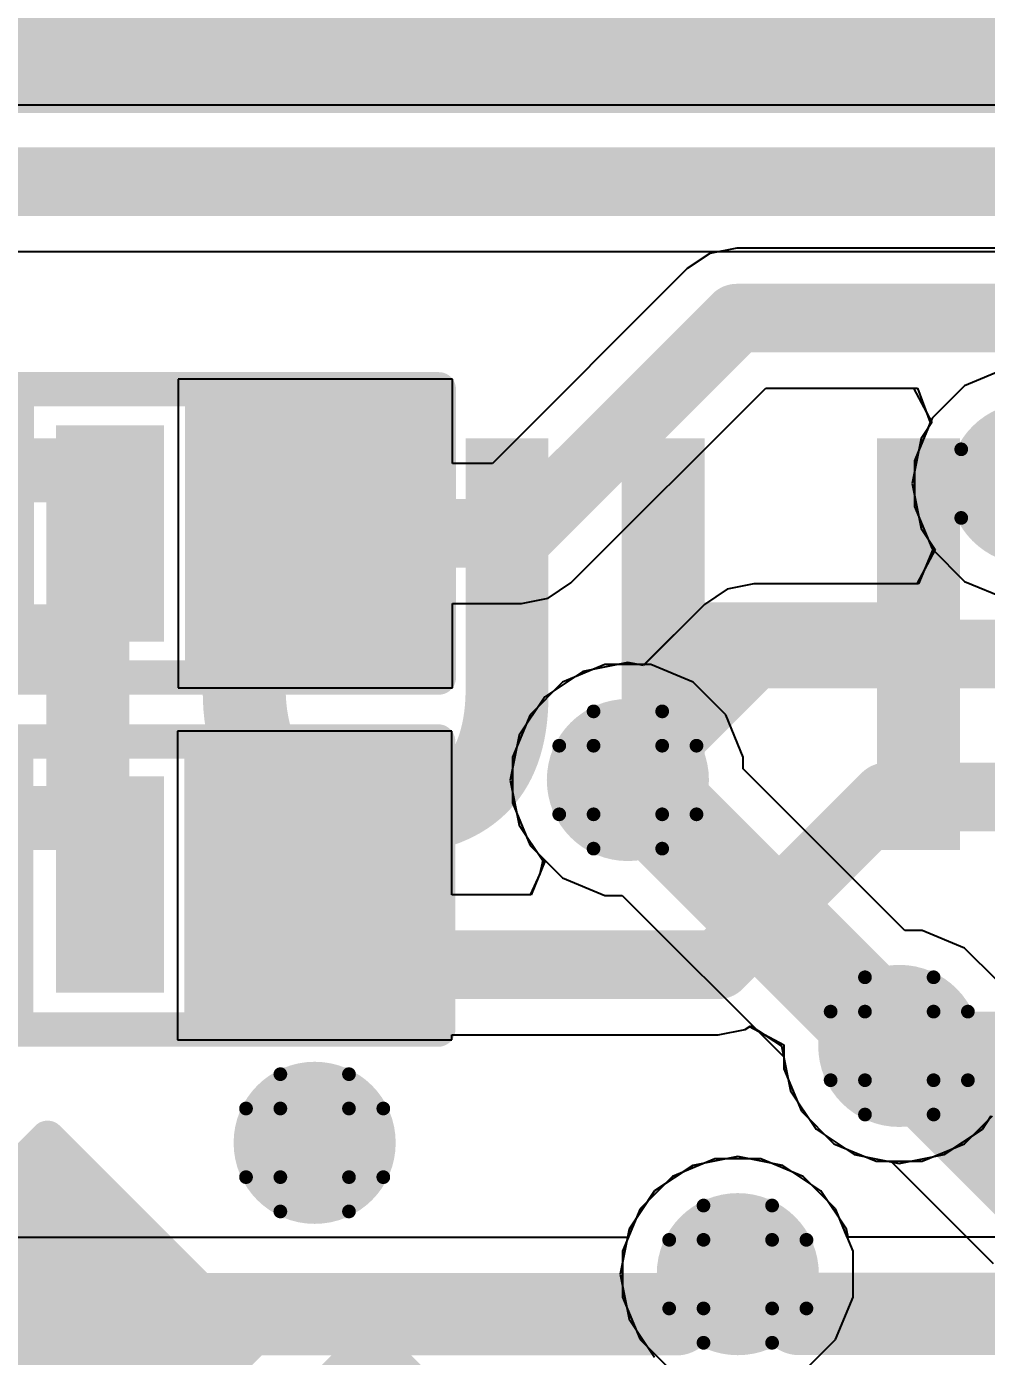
# Model space of a CAD drawing. Header units: inches. Extents: x -25 to 271, y -41 to 15.
# Drawn here: x 33.701 to 37.253, y 1.621 to 6.543 of the extents above; entities that cross this region are included whole.
import ezdxf

# ---------------------------------------------------------------- set-up
doc = ezdxf.new("R2010")
doc.units = ezdxf.units.IN
for name, color, linetype in [('Bottom Layer', 5, 'Continuous'), ('Bottom Overlay', 54, 'Continuous'), ('Drill Drawing', 1, 'Continuous'), ('Top Glue Points', 56, 'Continuous'), ('Top Layer', 1, 'Continuous'), ('Top Overlay', 2, 'Continuous'), ('Top Paste', 8, 'Continuous'), ('Top Solder', 216, 'Continuous'), ('Via Holes', 16, 'Continuous')]:
    doc.layers.add(name, color=color, linetype=linetype)
doc.styles.add('Arial_Bold', font='', dxfattribs={"height": 0.2})
doc.styles.get('Arial_Bold').set_extended_font_data('Arial', bold=True)

# ---------------------------------------------------------------- blocks, each defined once
blk = doc.blocks.new('CAP_0603_55')
at = {"layer": 'Top Layer'}
for points in [[(-0.381, 0.4445), (-0.381, -0.4445), (-1.143, -0.4445), (-1.143, 0.4445)], [(1.143, 0.4445), (1.143, -0.4445), (0.381, -0.4445), (0.381, 0.4445)]]:
    blk.add_hatch(color=1, dxfattribs=at).paths.add_polyline_path(points)
at = {"layer": 'Top Paste'}
for points in [[(-0.381, 0.4445), (-0.381, -0.4445), (-1.143, -0.4445), (-1.143, 0.4445)], [(1.143, 0.4445), (1.143, -0.4445), (0.381, -0.4445), (0.381, 0.4445)]]:
    blk.add_hatch(color=8, dxfattribs=at).paths.add_polyline_path(points)
at = {"layer": 'Top Solder'}
for points in [[(-0.321, 0.5045), (-0.321, -0.5045), (-1.203, -0.5045), (-1.203, 0.5045)], [(1.203, 0.5045), (1.203, -0.5045), (0.321, -0.5045), (0.321, 0.5045)]]:
    blk.add_hatch(color=216, dxfattribs=at).paths.add_polyline_path(points)
at = {"layer": 'Top Overlay'}
for points in [[(-1.2446, 0.5334, 0.127, 0.127, 0), (-0.4572, 0.5334, 0.127, 0.127, 0)], [(-1.2446, 0.5334, 0.127, 0.127, 0), (-1.2446, -0.5334, 0.127, 0.127, 0)], [(0.4572, 0.5334, 0.127, 0.127, 0), (1.2446, 0.5334, 0.127, 0.127, 0)], [(1.2446, 0.5334, 0.127, 0.127, 0), (1.2446, -0.5334, 0.127, 0.127, 0)], [(-1.2446, -0.5334, 0.127, 0.127, 0), (-0.4572, -0.5334, 0.127, 0.127, 0)], [(0.4572, -0.5334, 0.127, 0.127, 0), (1.2446, -0.5334, 0.127, 0.127, 0)]]:
    blk.add_lwpolyline(points, format="xyseb", dxfattribs=at)
for points in [[(-1.2764, 0.5334, 0.0635, 0.0635, 1), (-1.2128, 0.5334, 0.0635, 0.0635, 1)], [(-1.2764, 0.5334, 0.0635, 0.0635, 1), (-1.2128, 0.5334, 0.0635, 0.0635, 1)], [(-0.4889, 0.5334, 0.0635, 0.0635, 1), (-0.4254, 0.5334, 0.0635, 0.0635, 1)], [(0.4254, 0.5334, 0.0635, 0.0635, 1), (0.4889, 0.5334, 0.0635, 0.0635, 1)], [(1.2128, 0.5334, 0.0635, 0.0635, 1), (1.2764, 0.5334, 0.0635, 0.0635, 1)], [(1.2128, 0.5334, 0.0635, 0.0635, 1), (1.2764, 0.5334, 0.0635, 0.0635, 1)], [(-1.2764, -0.5334, 0.0635, 0.0635, 1), (-1.2128, -0.5334, 0.0635, 0.0635, 1)], [(-1.2764, -0.5334, 0.0635, 0.0635, 1), (-1.2128, -0.5334, 0.0635, 0.0635, 1)], [(-0.4889, -0.5334, 0.0635, 0.0635, 1), (-0.4254, -0.5334, 0.0635, 0.0635, 1)], [(0.4254, -0.5334, 0.0635, 0.0635, 1), (0.4889, -0.5334, 0.0635, 0.0635, 1)], [(1.2128, -0.5334, 0.0635, 0.0635, 1), (1.2764, -0.5334, 0.0635, 0.0635, 1)], [(1.2128, -0.5334, 0.0635, 0.0635, 1), (1.2764, -0.5334, 0.0635, 0.0635, 1)]]:
    blk.add_lwpolyline(points, format="xyseb", close=True, dxfattribs=at)
blk = doc.blocks.new('RES_0603_124')
at = {"layer": 'Top Layer'}
for points in [[(-0.381, 0.4445), (-0.381, -0.4445), (-1.143, -0.4445), (-1.143, 0.4445)], [(1.143, 0.4445), (1.143, -0.4445), (0.381, -0.4445), (0.381, 0.4445)]]:
    blk.add_hatch(color=1, dxfattribs=at).paths.add_polyline_path(points)
at = {"layer": 'Top Paste'}
for points in [[(-0.381, 0.4445), (-0.381, -0.4445), (-1.143, -0.4445), (-1.143, 0.4445)], [(1.143, 0.4445), (1.143, -0.4445), (0.381, -0.4445), (0.381, 0.4445)]]:
    blk.add_hatch(color=8, dxfattribs=at).paths.add_polyline_path(points)
at = {"layer": 'Top Solder'}
for points in [[(-0.2794, 0.5461), (-0.2794, -0.5461), (-1.2446, -0.5461), (-1.2446, 0.5461)], [(1.2446, 0.5461), (1.2446, -0.5461), (0.2794, -0.5461), (0.2794, 0.5461)]]:
    blk.add_hatch(color=216, dxfattribs=at).paths.add_polyline_path(points)
at = {"layer": 'Top Overlay'}
for points in [[(-1.2192, 0.5334, 0.127, 0.127, 0), (1.2192, 0.5334, 0.127, 0.127, 0)], [(-1.2192, -0.5334, 0.127, 0.127, 0), (-1.2192, 0.5334, 0.127, 0.127, 0)], [(1.2192, -0.5334, 0.127, 0.127, 0), (1.2192, 0.5334, 0.127, 0.127, 0)], [(-1.2192, -0.5334, 0.127, 0.127, 0), (1.2192, -0.5334, 0.127, 0.127, 0)]]:
    blk.add_lwpolyline(points, format="xyseb", dxfattribs=at)
for points in [[(-1.25095, 0.5334, 0.0635, 0.0635, 1), (-1.18745, 0.5334, 0.0635, 0.0635, 1)], [(-1.25095, 0.5334, 0.0635, 0.0635, 1), (-1.18745, 0.5334, 0.0635, 0.0635, 1)], [(1.18745, 0.5334, 0.0635, 0.0635, 1), (1.25095, 0.5334, 0.0635, 0.0635, 1)], [(1.18745, 0.5334, 0.0635, 0.0635, 1), (1.25095, 0.5334, 0.0635, 0.0635, 1)], [(-1.25095, -0.5334, 0.0635, 0.0635, 1), (-1.18745, -0.5334, 0.0635, 0.0635, 1)], [(-1.25095, -0.5334, 0.0635, 0.0635, 1), (-1.18745, -0.5334, 0.0635, 0.0635, 1)], [(1.18745, -0.5334, 0.0635, 0.0635, 1), (1.25095, -0.5334, 0.0635, 0.0635, 1)], [(1.18745, -0.5334, 0.0635, 0.0635, 1), (1.25095, -0.5334, 0.0635, 0.0635, 1)]]:
    blk.add_lwpolyline(points, format="xyseb", close=True, dxfattribs=at)
blk = doc.blocks.new('RES_0603_125')
at = {"layer": 'Top Layer'}
for points in [[(-0.381, 0.4445), (-0.381, -0.4445), (-1.143, -0.4445), (-1.143, 0.4445)], [(1.143, 0.4445), (1.143, -0.4445), (0.381, -0.4445), (0.381, 0.4445)]]:
    blk.add_hatch(color=1, dxfattribs=at).paths.add_polyline_path(points)
at = {"layer": 'Top Paste'}
for points in [[(-0.381, 0.4445), (-0.381, -0.4445), (-1.143, -0.4445), (-1.143, 0.4445)], [(1.143, 0.4445), (1.143, -0.4445), (0.381, -0.4445), (0.381, 0.4445)]]:
    blk.add_hatch(color=8, dxfattribs=at).paths.add_polyline_path(points)
at = {"layer": 'Top Solder'}
for points in [[(-0.2794, 0.5461), (-0.2794, -0.5461), (-1.2446, -0.5461), (-1.2446, 0.5461)], [(1.2446, 0.5461), (1.2446, -0.5461), (0.2794, -0.5461), (0.2794, 0.5461)]]:
    blk.add_hatch(color=216, dxfattribs=at).paths.add_polyline_path(points)
at = {"layer": 'Top Overlay'}
for points in [[(-1.2192, 0.5334, 0.127, 0.127, 0), (1.2192, 0.5334, 0.127, 0.127, 0)], [(-1.2192, -0.5334, 0.127, 0.127, 0), (-1.2192, 0.5334, 0.127, 0.127, 0)], [(1.2192, -0.5334, 0.127, 0.127, 0), (1.2192, 0.5334, 0.127, 0.127, 0)], [(-1.2192, -0.5334, 0.127, 0.127, 0), (1.2192, -0.5334, 0.127, 0.127, 0)]]:
    blk.add_lwpolyline(points, format="xyseb", dxfattribs=at)
for points in [[(-1.25095, 0.5334, 0.0635, 0.0635, 1), (-1.18745, 0.5334, 0.0635, 0.0635, 1)], [(-1.25095, 0.5334, 0.0635, 0.0635, 1), (-1.18745, 0.5334, 0.0635, 0.0635, 1)], [(1.18745, 0.5334, 0.0635, 0.0635, 1), (1.25095, 0.5334, 0.0635, 0.0635, 1)], [(1.18745, 0.5334, 0.0635, 0.0635, 1), (1.25095, 0.5334, 0.0635, 0.0635, 1)], [(-1.25095, -0.5334, 0.0635, 0.0635, 1), (-1.18745, -0.5334, 0.0635, 0.0635, 1)], [(-1.25095, -0.5334, 0.0635, 0.0635, 1), (-1.18745, -0.5334, 0.0635, 0.0635, 1)], [(1.18745, -0.5334, 0.0635, 0.0635, 1), (1.25095, -0.5334, 0.0635, 0.0635, 1)], [(1.18745, -0.5334, 0.0635, 0.0635, 1), (1.25095, -0.5334, 0.0635, 0.0635, 1)]]:
    blk.add_lwpolyline(points, format="xyseb", close=True, dxfattribs=at)
blk = doc.blocks.new('24_QFN__4X4__130')
at = {"layer": 'Top Overlay'}
for points in [[(2.0362, 2.0574, 0.127, 0.127, 0), (1.579, 2.0574, 0.127, 0.127, 0)], [(2.0362, 2.0574, 0.127, 0.127, 0), (2.0362, 1.6256, 0.127, 0.127, 0)]]:
    blk.add_lwpolyline(points, format="xyseb", dxfattribs=at)
blk.add_lwpolyline([(2.0044, 2.0574, 0.0635, 0.0635, 1), (2.0679, 2.0574, 0.0635, 0.0635, 1)], format="xyseb", close=True, dxfattribs=at)
blk.add_lwpolyline([(2.0044, 2.0574, 0.0635, 0.0635, 1), (2.0679, 2.0574, 0.0635, 0.0635, 1)], format="xyseb", close=True, dxfattribs=at)
blk = doc.blocks.new('MCSJK_7U_24_00_12_10_60_B_10_132')
at = {"layer": 'Top Layer'}
blk.add_hatch(color=1, dxfattribs=at).paths.add_polyline_path([(0.4, -0.25), (1.8, -0.25), (1.8, -1.45), (0.4, -1.45)])
at = {"layer": 'Top Paste'}
blk.add_hatch(color=8, dxfattribs=at).paths.add_polyline_path([(0.4, -0.25), (1.8, -0.25), (1.8, -1.45), (0.4, -1.45)])
at = {"layer": 'Top Solder'}
blk.add_hatch(color=216, dxfattribs=at).paths.add_polyline_path([(0.33, -0.18), (1.87, -0.18), (1.87, -1.52), (0.33, -1.52)])

msp = doc.modelspace()

# ---------------------------------------------------------------- hatches: boundary and pattern name
at = {"layer": 'Bottom Layer'}
h = msp.add_hatch(color=5, dxfattribs=at)
edge = h.paths.add_edge_path()
edge.add_arc((37.4142, 4.8514), 0.3, 0, 360)
h = msp.add_hatch(color=5, dxfattribs=at)
edge = h.paths.add_edge_path()
edge.add_arc((35.9264, 3.7543), 0.3, 0, 360)
h = msp.add_hatch(color=5, dxfattribs=at)
edge = h.paths.add_edge_path()
edge.add_arc((36.9309, 2.7701), 0.3, 0, 360)
h = msp.add_hatch(color=5, dxfattribs=at)
edge = h.paths.add_edge_path()
edge.add_arc((34.7671, 2.4114), 0.3, 0, 360)
h = msp.add_hatch(color=5, dxfattribs=at)
edge = h.paths.add_edge_path()
edge.add_arc((36.3333, 1.9253), 0.3, 0, 360)
at = {"layer": 'Top Glue Points'}
for points in [[(34.2097, 4.2667), (34.2097, 5.0668), (33.8099, 5.0668), (33.8099, 4.2667)], [(34.2097, 2.9674), (34.2097, 3.7675), (33.8099, 3.7675), (33.8099, 2.9674)]]:
    msp.add_hatch(color=56, dxfattribs=at).paths.add_polyline_path(points)
at = {"layer": 'Top Layer'}
h = msp.add_hatch(color=1, dxfattribs=at)
edge = h.paths.add_edge_path()
edge.add_arc((37.4142, 4.8514), 0.3, 0, 360)
h = msp.add_hatch(color=1, dxfattribs=at)
edge = h.paths.add_edge_path()
edge.add_arc((35.9264, 3.7543), 0.3, 0, 360)
h = msp.add_hatch(color=1, dxfattribs=at)
edge = h.paths.add_edge_path()
edge.add_arc((36.9309, 2.7701), 0.3, 0, 360)
h = msp.add_hatch(color=1, dxfattribs=at)
edge = h.paths.add_edge_path()
edge.add_arc((34.7671, 2.4114), 0.3, 0, 360)
h = msp.add_hatch(color=1, dxfattribs=at)
edge = h.paths.add_edge_path()
edge.add_arc((36.3333, 1.9253), 0.3, 0, 360)
at = {"layer": 'Via Holes'}
h = msp.add_hatch(color=7, dxfattribs=at)
edge = h.paths.add_edge_path()
edge.add_arc((35.9264, 3.7543), 0.15, 0, 360)
h = msp.add_hatch(color=7, dxfattribs=at)
edge = h.paths.add_edge_path()
edge.add_arc((36.9309, 2.7701), 0.15, 0, 360)
h = msp.add_hatch(color=7, dxfattribs=at)
edge = h.paths.add_edge_path()
edge.add_arc((34.7671, 2.4114), 0.15, 0, 360)
h = msp.add_hatch(color=7, dxfattribs=at)
edge = h.paths.add_edge_path()
edge.add_arc((36.3333, 1.9253), 0.15, 0, 360)

# ---------------------------------------------------------------- linework, layer by layer
at = {"layer": 'Bottom Layer'}
for p, q in [((28.9467, 5.71), (50.5951, 5.71)), ((37.3293, 5.2784), (37.1723, 5.2134)), ((37.1723, 5.2134), (37.0522, 5.0933)), ((37.0522, 5.0933), (36.9872, 4.9363)), ((36.9872, 4.9363), (36.9872, 4.7665)), ((36.9872, 4.7665), (37.0522, 4.6095)), ((37.0522, 4.6095), (37.1723, 4.4894)), ((37.1723, 4.4894), (37.3293, 4.4244)), ((35.8414, 4.1813), (35.6845, 4.1163)), ((36.0113, 4.1813), (35.8414, 4.1813)), ((36.1682, 4.1163), (36.0113, 4.1813)), ((35.6845, 4.1163), (35.5644, 3.9961)), ((36.2884, 3.9961), (36.1682, 4.1163)), ((35.5644, 3.9961), (35.4994, 3.8392)), ((36.3534, 3.8392), (36.2884, 3.9961)), ((35.4994, 3.8392), (35.4994, 3.6693)), ((36.3534, 3.7953), (36.3534, 3.8392)), ((36.9515, 3.1971), (36.3534, 3.7953)), ((35.4994, 3.6693), (35.5644, 3.5124)), ((35.5644, 3.5124), (35.6845, 3.3923)), ((35.6845, 3.3923), (35.8414, 3.3273)), ((35.8414, 3.3273), (35.9058, 3.3273)), ((35.9058, 3.3273), (36.504, 2.7291)), ((37.0159, 3.1971), (36.9515, 3.1971)), ((37.1728, 3.1321), (37.0159, 3.1971)), ((37.2929, 3.012), (37.1728, 3.1321)), ((36.504, 2.7291), (36.504, 2.6852)), ((36.504, 2.6852), (36.569, 2.5282)), ((36.569, 2.5282), (36.6891, 2.4081)), ((36.6891, 2.4081), (36.846, 2.3431)), ((36.2483, 2.3523), (36.0914, 2.2873)), ((36.4182, 2.3523), (36.2483, 2.3523)), ((36.5751, 2.2873), (36.4182, 2.3523)), ((36.846, 2.3431), (36.9001, 2.3431)), ((36.9001, 2.3431), (37.2782, 1.9651)), ((36.0914, 2.2873), (35.9713, 2.1672)), ((36.6952, 2.1672), (36.5751, 2.2873)), ((35.9713, 2.1672), (35.9275, 2.0615)), ((36.7603, 2.0102), (36.6952, 2.1672)), ((35.9275, 2.0615), (28.1882, 2.0615)), ((36.7603, 1.8404), (36.7603, 2.0102)), ((36.6952, 1.6834), (36.7603, 1.8404)), ((36.5876, 1.5758), (36.6952, 1.6834))]:
    msp.add_line(p, q, dxfattribs=at)
for points in [[(28.2171, 6.35, 0.254, 0.254, 0), (51.9817, 6.35, 0.254, 0.254, 0)], [(28.8394, 5.969, 0.254, 0.254, 0), (50.7023, 5.969, 0.254, 0.254, 0)], [(35.9264, 3.7543, 0.508, 0.508, 0), (35.9366, 3.7543, 0.508, 0.508, 0)], [(35.9366, 3.7543, 0.381, 0.381, 0), (36.9207, 2.7701, 0.381, 0.381, 0)], [(36.9207, 2.7701, 0.508, 0.508, 0), (36.9309, 2.7701, 0.508, 0.508, 0)], [(36.9309, 2.7701, 0.381, 0.381, 0), (37.6019, 2.0992, 0.381, 0.381, 0)], [(36.1047, 1.7766, 0.3048, 0.3048, 0), (36.2534, 1.9253, 0.3048, 0.3048, 0)], [(36.2534, 1.9253, 0.3048, 0.3048, 0), (36.3333, 1.9253, 0.3048, 0.3048, 0)], [(28.1882, 1.7766, 0.3048, 0.3048, 0), (36.1047, 1.7766, 0.3048, 0.3048, 0)]]:
    msp.add_lwpolyline(points, format="xyseb", dxfattribs=at)
for points in [[(35.7994, 3.7543, 0.254, 0.254, 1), (36.0534, 3.7543, 0.254, 0.254, 1)], [(35.8096, 3.7543, 0.254, 0.254, 1), (36.0636, 3.7543, 0.254, 0.254, 1)], [(35.8413, 3.7543, 0.1905, 0.1905, 1), (36.0318, 3.7543, 0.1905, 0.1905, 1)], [(36.7937, 2.7701, 0.254, 0.254, 1), (37.0477, 2.7701, 0.254, 0.254, 1)], [(36.8039, 2.7701, 0.254, 0.254, 1), (37.0579, 2.7701, 0.254, 0.254, 1)], [(36.8255, 2.7701, 0.1905, 0.1905, 1), (37.016, 2.7701, 0.1905, 0.1905, 1)], [(36.8357, 2.7701, 0.1905, 0.1905, 1), (37.0262, 2.7701, 0.1905, 0.1905, 1)], [(36.1772, 1.9253, 0.1524, 0.1524, 1), (36.3296, 1.9253, 0.1524, 0.1524, 1)], [(36.1772, 1.9253, 0.1524, 0.1524, 1), (36.3296, 1.9253, 0.1524, 0.1524, 1)], [(36.2571, 1.9253, 0.1524, 0.1524, 1), (36.4095, 1.9253, 0.1524, 0.1524, 1)], [(36.0285, 1.7766, 0.1524, 0.1524, 1), (36.1809, 1.7766, 0.1524, 0.1524, 1)], [(36.0285, 1.7766, 0.1524, 0.1524, 1), (36.1809, 1.7766, 0.1524, 0.1524, 1)]]:
    msp.add_lwpolyline(points, format="xyseb", close=True, dxfattribs=at)
at = {"layer": 'Drill Drawing'}
for points in [[(37.1602, 4.7244, 0.0508, 0.0508, 0), (37.1602, 4.9784, 0.0508, 0.0508, 0)], [(37.1602, 4.9784, 0.0508, 0.0508, 0), (37.2872, 4.9784, 0.0508, 0.0508, 0)], [(37.1602, 4.7244, 0.0508, 0.0508, 0), (37.2872, 4.7244, 0.0508, 0.0508, 0)], [(35.7994, 3.8813, 0.0508, 0.0508, 0), (35.7994, 4.0083, 0.0508, 0.0508, 0)], [(35.7994, 4.0083, 0.0508, 0.0508, 0), (36.0534, 4.0083, 0.0508, 0.0508, 0)], [(36.0534, 3.8813, 0.0508, 0.0508, 0), (36.0534, 4.0083, 0.0508, 0.0508, 0)], [(35.6724, 3.6273, 0.0508, 0.0508, 0), (35.6724, 3.8813, 0.0508, 0.0508, 0)], [(35.6724, 3.8813, 0.0508, 0.0508, 0), (35.7994, 3.8813, 0.0508, 0.0508, 0)], [(36.0534, 3.8813, 0.0508, 0.0508, 0), (36.1804, 3.8813, 0.0508, 0.0508, 0)], [(36.1804, 3.6273, 0.0508, 0.0508, 0), (36.1804, 3.8813, 0.0508, 0.0508, 0)], [(35.6724, 3.6273, 0.0508, 0.0508, 0), (35.7994, 3.6273, 0.0508, 0.0508, 0)], [(35.7994, 3.5003, 0.0508, 0.0508, 0), (35.7994, 3.6273, 0.0508, 0.0508, 0)], [(36.0534, 3.6273, 0.0508, 0.0508, 0), (36.1804, 3.6273, 0.0508, 0.0508, 0)], [(36.0534, 3.5003, 0.0508, 0.0508, 0), (36.0534, 3.6273, 0.0508, 0.0508, 0)], [(35.7994, 3.5003, 0.0508, 0.0508, 0), (36.0534, 3.5003, 0.0508, 0.0508, 0)], [(36.8039, 2.8971, 0.0508, 0.0508, 0), (36.8039, 3.0241, 0.0508, 0.0508, 0)], [(36.8039, 3.0241, 0.0508, 0.0508, 0), (37.0579, 3.0241, 0.0508, 0.0508, 0)], [(37.0579, 2.8971, 0.0508, 0.0508, 0), (37.0579, 3.0241, 0.0508, 0.0508, 0)], [(36.6769, 2.6431, 0.0508, 0.0508, 0), (36.6769, 2.8971, 0.0508, 0.0508, 0)], [(36.6769, 2.8971, 0.0508, 0.0508, 0), (36.8039, 2.8971, 0.0508, 0.0508, 0)], [(37.0579, 2.8971, 0.0508, 0.0508, 0), (37.1849, 2.8971, 0.0508, 0.0508, 0)], [(37.1849, 2.6431, 0.0508, 0.0508, 0), (37.1849, 2.8971, 0.0508, 0.0508, 0)], [(34.6401, 2.5384, 0.0508, 0.0508, 0), (34.6401, 2.6654, 0.0508, 0.0508, 0)], [(34.6401, 2.6654, 0.0508, 0.0508, 0), (34.8941, 2.6654, 0.0508, 0.0508, 0)], [(34.8941, 2.5384, 0.0508, 0.0508, 0), (34.8941, 2.6654, 0.0508, 0.0508, 0)], [(36.6769, 2.6431, 0.0508, 0.0508, 0), (36.8039, 2.6431, 0.0508, 0.0508, 0)], [(36.8039, 2.5161, 0.0508, 0.0508, 0), (36.8039, 2.6431, 0.0508, 0.0508, 0)], [(37.0579, 2.6431, 0.0508, 0.0508, 0), (37.1849, 2.6431, 0.0508, 0.0508, 0)], [(37.0579, 2.5161, 0.0508, 0.0508, 0), (37.0579, 2.6431, 0.0508, 0.0508, 0)], [(34.5131, 2.2844, 0.0508, 0.0508, 0), (34.5131, 2.5384, 0.0508, 0.0508, 0)], [(34.5131, 2.5384, 0.0508, 0.0508, 0), (34.6401, 2.5384, 0.0508, 0.0508, 0)], [(34.8941, 2.5384, 0.0508, 0.0508, 0), (35.0211, 2.5384, 0.0508, 0.0508, 0)], [(35.0211, 2.2844, 0.0508, 0.0508, 0), (35.0211, 2.5384, 0.0508, 0.0508, 0)], [(36.8039, 2.5161, 0.0508, 0.0508, 0), (37.0579, 2.5161, 0.0508, 0.0508, 0)], [(34.5131, 2.2844, 0.0508, 0.0508, 0), (34.6401, 2.2844, 0.0508, 0.0508, 0)], [(34.6401, 2.1574, 0.0508, 0.0508, 0), (34.6401, 2.2844, 0.0508, 0.0508, 0)], [(34.8941, 2.2844, 0.0508, 0.0508, 0), (35.0211, 2.2844, 0.0508, 0.0508, 0)], [(34.8941, 2.1574, 0.0508, 0.0508, 0), (34.8941, 2.2844, 0.0508, 0.0508, 0)], [(34.6401, 2.1574, 0.0508, 0.0508, 0), (34.8941, 2.1574, 0.0508, 0.0508, 0)], [(36.2063, 2.0523, 0.0508, 0.0508, 0), (36.2063, 2.1793, 0.0508, 0.0508, 0)], [(36.2063, 2.1793, 0.0508, 0.0508, 0), (36.4603, 2.1793, 0.0508, 0.0508, 0)], [(36.4603, 2.0523, 0.0508, 0.0508, 0), (36.4603, 2.1793, 0.0508, 0.0508, 0)], [(36.0793, 1.7983, 0.0508, 0.0508, 0), (36.0793, 2.0523, 0.0508, 0.0508, 0)], [(36.0793, 2.0523, 0.0508, 0.0508, 0), (36.2063, 2.0523, 0.0508, 0.0508, 0)], [(36.4603, 2.0523, 0.0508, 0.0508, 0), (36.5873, 2.0523, 0.0508, 0.0508, 0)], [(36.5873, 1.7983, 0.0508, 0.0508, 0), (36.5873, 2.0523, 0.0508, 0.0508, 0)], [(36.0793, 1.7983, 0.0508, 0.0508, 0), (36.2063, 1.7983, 0.0508, 0.0508, 0)], [(36.2063, 1.6713, 0.0508, 0.0508, 0), (36.2063, 1.7983, 0.0508, 0.0508, 0)], [(36.4603, 1.7983, 0.0508, 0.0508, 0), (36.5873, 1.7983, 0.0508, 0.0508, 0)], [(36.4603, 1.6713, 0.0508, 0.0508, 0), (36.4603, 1.7983, 0.0508, 0.0508, 0)], [(36.2063, 1.6713, 0.0508, 0.0508, 0), (36.4603, 1.6713, 0.0508, 0.0508, 0)]]:
    msp.add_lwpolyline(points, format="xyseb", dxfattribs=at)
for points in [[(37.1475, 4.9784, 0.0254, 0.0254, 1), (37.1729, 4.9784, 0.0254, 0.0254, 1)], [(37.1475, 4.9784, 0.0254, 0.0254, 1), (37.1729, 4.9784, 0.0254, 0.0254, 1)], [(37.1475, 4.7244, 0.0254, 0.0254, 1), (37.1729, 4.7244, 0.0254, 0.0254, 1)], [(37.1475, 4.7244, 0.0254, 0.0254, 1), (37.1729, 4.7244, 0.0254, 0.0254, 1)], [(35.7867, 4.0083, 0.0254, 0.0254, 1), (35.8121, 4.0083, 0.0254, 0.0254, 1)], [(35.7867, 4.0083, 0.0254, 0.0254, 1), (35.8121, 4.0083, 0.0254, 0.0254, 1)], [(36.0407, 4.0083, 0.0254, 0.0254, 1), (36.0661, 4.0083, 0.0254, 0.0254, 1)], [(36.0407, 4.0083, 0.0254, 0.0254, 1), (36.0661, 4.0083, 0.0254, 0.0254, 1)], [(35.6597, 3.8813, 0.0254, 0.0254, 1), (35.6851, 3.8813, 0.0254, 0.0254, 1)], [(35.6597, 3.8813, 0.0254, 0.0254, 1), (35.6851, 3.8813, 0.0254, 0.0254, 1)], [(35.7867, 3.8813, 0.0254, 0.0254, 1), (35.8121, 3.8813, 0.0254, 0.0254, 1)], [(35.7867, 3.8813, 0.0254, 0.0254, 1), (35.8121, 3.8813, 0.0254, 0.0254, 1)], [(36.0407, 3.8813, 0.0254, 0.0254, 1), (36.0661, 3.8813, 0.0254, 0.0254, 1)], [(36.0407, 3.8813, 0.0254, 0.0254, 1), (36.0661, 3.8813, 0.0254, 0.0254, 1)], [(36.1677, 3.8813, 0.0254, 0.0254, 1), (36.1931, 3.8813, 0.0254, 0.0254, 1)], [(36.1677, 3.8813, 0.0254, 0.0254, 1), (36.1931, 3.8813, 0.0254, 0.0254, 1)], [(35.6597, 3.6273, 0.0254, 0.0254, 1), (35.6851, 3.6273, 0.0254, 0.0254, 1)], [(35.6597, 3.6273, 0.0254, 0.0254, 1), (35.6851, 3.6273, 0.0254, 0.0254, 1)], [(35.7867, 3.6273, 0.0254, 0.0254, 1), (35.8121, 3.6273, 0.0254, 0.0254, 1)], [(35.7867, 3.6273, 0.0254, 0.0254, 1), (35.8121, 3.6273, 0.0254, 0.0254, 1)], [(36.0407, 3.6273, 0.0254, 0.0254, 1), (36.0661, 3.6273, 0.0254, 0.0254, 1)], [(36.0407, 3.6273, 0.0254, 0.0254, 1), (36.0661, 3.6273, 0.0254, 0.0254, 1)], [(36.1677, 3.6273, 0.0254, 0.0254, 1), (36.1931, 3.6273, 0.0254, 0.0254, 1)], [(36.1677, 3.6273, 0.0254, 0.0254, 1), (36.1931, 3.6273, 0.0254, 0.0254, 1)], [(35.7867, 3.5003, 0.0254, 0.0254, 1), (35.8121, 3.5003, 0.0254, 0.0254, 1)], [(35.7867, 3.5003, 0.0254, 0.0254, 1), (35.8121, 3.5003, 0.0254, 0.0254, 1)], [(36.0407, 3.5003, 0.0254, 0.0254, 1), (36.0661, 3.5003, 0.0254, 0.0254, 1)], [(36.0407, 3.5003, 0.0254, 0.0254, 1), (36.0661, 3.5003, 0.0254, 0.0254, 1)], [(36.7912, 3.0241, 0.0254, 0.0254, 1), (36.8166, 3.0241, 0.0254, 0.0254, 1)], [(36.7912, 3.0241, 0.0254, 0.0254, 1), (36.8166, 3.0241, 0.0254, 0.0254, 1)], [(37.0452, 3.0241, 0.0254, 0.0254, 1), (37.0706, 3.0241, 0.0254, 0.0254, 1)], [(37.0452, 3.0241, 0.0254, 0.0254, 1), (37.0706, 3.0241, 0.0254, 0.0254, 1)], [(36.6642, 2.8971, 0.0254, 0.0254, 1), (36.6896, 2.8971, 0.0254, 0.0254, 1)], [(36.6642, 2.8971, 0.0254, 0.0254, 1), (36.6896, 2.8971, 0.0254, 0.0254, 1)], [(36.7912, 2.8971, 0.0254, 0.0254, 1), (36.8166, 2.8971, 0.0254, 0.0254, 1)], [(36.7912, 2.8971, 0.0254, 0.0254, 1), (36.8166, 2.8971, 0.0254, 0.0254, 1)], [(37.0452, 2.8971, 0.0254, 0.0254, 1), (37.0706, 2.8971, 0.0254, 0.0254, 1)], [(37.0452, 2.8971, 0.0254, 0.0254, 1), (37.0706, 2.8971, 0.0254, 0.0254, 1)], [(37.1722, 2.8971, 0.0254, 0.0254, 1), (37.1976, 2.8971, 0.0254, 0.0254, 1)], [(37.1722, 2.8971, 0.0254, 0.0254, 1), (37.1976, 2.8971, 0.0254, 0.0254, 1)], [(34.6274, 2.6654, 0.0254, 0.0254, 1), (34.6528, 2.6654, 0.0254, 0.0254, 1)], [(34.6274, 2.6654, 0.0254, 0.0254, 1), (34.6528, 2.6654, 0.0254, 0.0254, 1)], [(34.8814, 2.6654, 0.0254, 0.0254, 1), (34.9068, 2.6654, 0.0254, 0.0254, 1)], [(34.8814, 2.6654, 0.0254, 0.0254, 1), (34.9068, 2.6654, 0.0254, 0.0254, 1)], [(36.6642, 2.6431, 0.0254, 0.0254, 1), (36.6896, 2.6431, 0.0254, 0.0254, 1)], [(36.6642, 2.6431, 0.0254, 0.0254, 1), (36.6896, 2.6431, 0.0254, 0.0254, 1)], [(36.7912, 2.6431, 0.0254, 0.0254, 1), (36.8166, 2.6431, 0.0254, 0.0254, 1)], [(36.7912, 2.6431, 0.0254, 0.0254, 1), (36.8166, 2.6431, 0.0254, 0.0254, 1)], [(37.0452, 2.6431, 0.0254, 0.0254, 1), (37.0706, 2.6431, 0.0254, 0.0254, 1)], [(37.0452, 2.6431, 0.0254, 0.0254, 1), (37.0706, 2.6431, 0.0254, 0.0254, 1)], [(37.1722, 2.6431, 0.0254, 0.0254, 1), (37.1976, 2.6431, 0.0254, 0.0254, 1)], [(37.1722, 2.6431, 0.0254, 0.0254, 1), (37.1976, 2.6431, 0.0254, 0.0254, 1)], [(34.5004, 2.5384, 0.0254, 0.0254, 1), (34.5258, 2.5384, 0.0254, 0.0254, 1)], [(34.5004, 2.5384, 0.0254, 0.0254, 1), (34.5258, 2.5384, 0.0254, 0.0254, 1)], [(34.6274, 2.5384, 0.0254, 0.0254, 1), (34.6528, 2.5384, 0.0254, 0.0254, 1)], [(34.6274, 2.5384, 0.0254, 0.0254, 1), (34.6528, 2.5384, 0.0254, 0.0254, 1)], [(34.8814, 2.5384, 0.0254, 0.0254, 1), (34.9068, 2.5384, 0.0254, 0.0254, 1)], [(34.8814, 2.5384, 0.0254, 0.0254, 1), (34.9068, 2.5384, 0.0254, 0.0254, 1)], [(35.0084, 2.5384, 0.0254, 0.0254, 1), (35.0338, 2.5384, 0.0254, 0.0254, 1)], [(35.0084, 2.5384, 0.0254, 0.0254, 1), (35.0338, 2.5384, 0.0254, 0.0254, 1)], [(36.7912, 2.5161, 0.0254, 0.0254, 1), (36.8166, 2.5161, 0.0254, 0.0254, 1)], [(36.7912, 2.5161, 0.0254, 0.0254, 1), (36.8166, 2.5161, 0.0254, 0.0254, 1)], [(37.0452, 2.5161, 0.0254, 0.0254, 1), (37.0706, 2.5161, 0.0254, 0.0254, 1)], [(37.0452, 2.5161, 0.0254, 0.0254, 1), (37.0706, 2.5161, 0.0254, 0.0254, 1)], [(34.5004, 2.2844, 0.0254, 0.0254, 1), (34.5258, 2.2844, 0.0254, 0.0254, 1)], [(34.5004, 2.2844, 0.0254, 0.0254, 1), (34.5258, 2.2844, 0.0254, 0.0254, 1)], [(34.6274, 2.2844, 0.0254, 0.0254, 1), (34.6528, 2.2844, 0.0254, 0.0254, 1)], [(34.6274, 2.2844, 0.0254, 0.0254, 1), (34.6528, 2.2844, 0.0254, 0.0254, 1)], [(34.8814, 2.2844, 0.0254, 0.0254, 1), (34.9068, 2.2844, 0.0254, 0.0254, 1)], [(34.8814, 2.2844, 0.0254, 0.0254, 1), (34.9068, 2.2844, 0.0254, 0.0254, 1)], [(35.0084, 2.2844, 0.0254, 0.0254, 1), (35.0338, 2.2844, 0.0254, 0.0254, 1)], [(35.0084, 2.2844, 0.0254, 0.0254, 1), (35.0338, 2.2844, 0.0254, 0.0254, 1)], [(34.6274, 2.1574, 0.0254, 0.0254, 1), (34.6528, 2.1574, 0.0254, 0.0254, 1)], [(34.6274, 2.1574, 0.0254, 0.0254, 1), (34.6528, 2.1574, 0.0254, 0.0254, 1)], [(34.8814, 2.1574, 0.0254, 0.0254, 1), (34.9068, 2.1574, 0.0254, 0.0254, 1)], [(34.8814, 2.1574, 0.0254, 0.0254, 1), (34.9068, 2.1574, 0.0254, 0.0254, 1)], [(36.1936, 2.1793, 0.0254, 0.0254, 1), (36.219, 2.1793, 0.0254, 0.0254, 1)], [(36.1936, 2.1793, 0.0254, 0.0254, 1), (36.219, 2.1793, 0.0254, 0.0254, 1)], [(36.4476, 2.1793, 0.0254, 0.0254, 1), (36.473, 2.1793, 0.0254, 0.0254, 1)], [(36.4476, 2.1793, 0.0254, 0.0254, 1), (36.473, 2.1793, 0.0254, 0.0254, 1)], [(36.0666, 2.0523, 0.0254, 0.0254, 1), (36.092, 2.0523, 0.0254, 0.0254, 1)], [(36.0666, 2.0523, 0.0254, 0.0254, 1), (36.092, 2.0523, 0.0254, 0.0254, 1)], [(36.1936, 2.0523, 0.0254, 0.0254, 1), (36.219, 2.0523, 0.0254, 0.0254, 1)], [(36.1936, 2.0523, 0.0254, 0.0254, 1), (36.219, 2.0523, 0.0254, 0.0254, 1)], [(36.4476, 2.0523, 0.0254, 0.0254, 1), (36.473, 2.0523, 0.0254, 0.0254, 1)], [(36.4476, 2.0523, 0.0254, 0.0254, 1), (36.473, 2.0523, 0.0254, 0.0254, 1)], [(36.5746, 2.0523, 0.0254, 0.0254, 1), (36.6, 2.0523, 0.0254, 0.0254, 1)], [(36.5746, 2.0523, 0.0254, 0.0254, 1), (36.6, 2.0523, 0.0254, 0.0254, 1)], [(36.0666, 1.7983, 0.0254, 0.0254, 1), (36.092, 1.7983, 0.0254, 0.0254, 1)], [(36.0666, 1.7983, 0.0254, 0.0254, 1), (36.092, 1.7983, 0.0254, 0.0254, 1)], [(36.1936, 1.7983, 0.0254, 0.0254, 1), (36.219, 1.7983, 0.0254, 0.0254, 1)], [(36.1936, 1.7983, 0.0254, 0.0254, 1), (36.219, 1.7983, 0.0254, 0.0254, 1)], [(36.4476, 1.7983, 0.0254, 0.0254, 1), (36.473, 1.7983, 0.0254, 0.0254, 1)], [(36.4476, 1.7983, 0.0254, 0.0254, 1), (36.473, 1.7983, 0.0254, 0.0254, 1)], [(36.5746, 1.7983, 0.0254, 0.0254, 1), (36.6, 1.7983, 0.0254, 0.0254, 1)], [(36.5746, 1.7983, 0.0254, 0.0254, 1), (36.6, 1.7983, 0.0254, 0.0254, 1)], [(36.1936, 1.6713, 0.0254, 0.0254, 1), (36.219, 1.6713, 0.0254, 0.0254, 1)], [(36.1936, 1.6713, 0.0254, 0.0254, 1), (36.219, 1.6713, 0.0254, 0.0254, 1)], [(36.4476, 1.6713, 0.0254, 0.0254, 1), (36.473, 1.6713, 0.0254, 0.0254, 1)], [(36.4476, 1.6713, 0.0254, 0.0254, 1), (36.473, 1.6713, 0.0254, 0.0254, 1)]]:
    msp.add_lwpolyline(points, format="xyseb", close=True, dxfattribs=at)
at = {"layer": 'Top Layer'}
for p, q in [((-3.8269, 6.2537), (40.5796, 6.2537)), ((31.212, 6.2537), (40.5796, 6.2537)), ((36.3293, 5.7228), (36.2302, 5.7031)), ((36.3293, 5.7228), (36.2302, 5.7031)), ((38.1974, 5.7228), (36.3293, 5.7228)), ((38.1974, 5.7228), (36.3293, 5.7228)), ((36.2302, 5.7031), (36.1462, 5.647)), ((36.2302, 5.7031), (36.1462, 5.647)), ((36.1462, 5.647), (35.4251, 4.9259)), ((36.1462, 5.647), (35.4251, 4.9259)), ((35.2776, 5.2385), (34.2616, 5.2385)), ((34.2616, 5.2385), (34.2616, 4.0955)), ((35.2776, 5.2385), (34.2616, 5.2385)), ((34.2616, 5.2385), (34.2616, 4.0955)), ((35.2776, 4.9259), (35.2776, 5.2385)), ((35.2776, 4.9259), (35.2776, 5.2385)), ((35.7155, 4.4838), (36.4366, 5.2049)), ((35.7155, 4.4838), (36.4366, 5.2049)), ((36.4366, 5.2049), (36.9979, 5.2049)), ((36.4366, 5.2049), (36.9841, 5.2049)), ((36.9841, 5.2049), (37.052, 5.0779)), ((36.9979, 5.2049), (37.0458, 5.0779)), ((37.0458, 5.0779), (36.9872, 4.9363)), ((37.052, 5.0779), (37.012, 5.018)), ((37.012, 5.018), (36.9788, 4.8514)), ((35.4251, 4.9259), (35.2776, 4.9259)), ((35.4251, 4.9259), (35.2776, 4.9259)), ((36.9872, 4.9363), (36.9872, 4.7665)), ((36.9788, 4.8514), (37.012, 4.6848)), ((36.9872, 4.7665), (37.0522, 4.6095)), ((37.012, 4.6848), (37.064, 4.6069)), ((37.064, 4.6069), (36.9961, 4.4799)), ((37.0548, 4.6069), (37.0022, 4.4799)), ((37.0522, 4.6095), (37.0548, 4.6069)), ((35.6315, 4.4277), (35.7155, 4.4838)), ((35.6315, 4.4277), (35.7155, 4.4838)), ((36.3931, 4.4799), (36.294, 4.4602)), ((36.3931, 4.4799), (36.294, 4.4602)), ((37.0022, 4.4799), (36.3931, 4.4799)), ((36.9961, 4.4799), (36.3931, 4.4799)), ((36.294, 4.4602), (36.2099, 4.4041)), ((36.294, 4.4602), (36.2099, 4.4041)), ((35.2776, 4.0955), (35.2776, 4.408)), ((35.2776, 4.408), (35.5324, 4.408)), ((35.2776, 4.0955), (35.2776, 4.408)), ((35.2776, 4.408), (35.5324, 4.408)), ((35.5324, 4.408), (35.6315, 4.4277)), ((35.5324, 4.408), (35.6315, 4.4277)), ((36.2099, 4.4041), (35.984, 4.1782)), ((36.2099, 4.4041), (35.9871, 4.1813)), ((35.9264, 4.1896), (35.7598, 4.1565)), ((35.984, 4.1782), (35.9264, 4.1896)), ((35.7598, 4.1565), (35.6185, 4.0621)), ((35.8414, 4.1813), (35.6845, 4.1163)), ((35.9871, 4.1813), (35.8414, 4.1813)), ((34.2616, 4.0955), (35.2776, 4.0955)), ((34.2616, 4.0955), (35.2776, 4.0955)), ((35.6845, 4.1163), (35.5644, 3.9961)), ((35.6185, 4.0621), (35.5241, 3.9209)), ((35.5644, 3.9961), (35.4994, 3.8392)), ((35.2751, 3.9352), (34.2591, 3.9352)), ((34.2591, 3.9352), (34.2591, 2.7922)), ((35.2751, 3.9352), (34.2591, 3.9352)), ((34.2591, 3.9352), (34.2591, 2.7922)), ((35.2751, 3.3292), (35.2751, 3.9352)), ((35.2751, 3.3292), (35.2751, 3.9352)), ((35.5241, 3.9209), (35.491, 3.7543)), ((35.4994, 3.8392), (35.4994, 3.6693)), ((35.491, 3.7543), (35.5241, 3.5877)), ((35.4994, 3.6693), (35.5644, 3.5124)), ((35.5241, 3.5877), (35.6119, 3.4562)), ((35.5644, 3.5124), (35.6205, 3.4562)), ((35.6205, 3.4562), (35.5679, 3.3292)), ((35.6119, 3.4562), (35.6006, 3.407)), ((35.6006, 3.407), (35.5653, 3.3292)), ((35.5679, 3.3292), (35.2751, 3.3292)), ((35.5653, 3.3292), (35.2751, 3.3292)), ((35.2751, 2.7922), (35.2751, 2.8113)), ((35.2751, 2.8113), (36.2609, 2.8113)), ((35.2751, 2.7922), (35.2751, 2.8113)), ((35.2751, 2.8113), (36.2609, 2.8113)), ((36.2609, 2.8113), (36.36, 2.831)), ((36.2609, 2.8113), (36.36, 2.831)), ((36.36, 2.831), (36.381, 2.845)), ((36.36, 2.831), (36.377, 2.8423)), ((36.377, 2.8423), (36.504, 2.7744)), ((36.381, 2.845), (36.4956, 2.7701)), ((34.2591, 2.7922), (35.2751, 2.7922)), ((34.2591, 2.7922), (35.2751, 2.7922)), ((36.4956, 2.7701), (36.5287, 2.6035)), ((36.504, 2.7744), (36.504, 2.6852)), ((36.504, 2.6852), (36.569, 2.5282)), ((36.5287, 2.6035), (36.6231, 2.4622)), ((36.569, 2.5282), (36.6891, 2.4081)), ((37.1728, 2.4081), (37.2758, 2.5111)), ((37.2388, 2.4622), (37.2715, 2.5111)), ((36.6231, 2.4622), (36.7643, 2.3679)), ((37.0976, 2.3679), (37.2388, 2.4622)), ((36.6891, 2.4081), (36.846, 2.3431)), ((36.7643, 2.3679), (36.9309, 2.3347)), ((36.9309, 2.3347), (37.0976, 2.3679)), ((37.0159, 2.3431), (37.1728, 2.4081)), ((36.1667, 2.3275), (36.0254, 2.2332)), ((36.2483, 2.3523), (36.0914, 2.2873)), ((36.3333, 2.3607), (36.1667, 2.3275)), ((36.4182, 2.3523), (36.2483, 2.3523)), ((36.4999, 2.3275), (36.3333, 2.3607)), ((36.5751, 2.2873), (36.4182, 2.3523)), ((36.6411, 2.2332), (36.4999, 2.3275)), ((36.846, 2.3431), (37.0159, 2.3431)), ((36.0914, 2.2873), (35.9713, 2.1672)), ((36.6952, 2.1672), (36.5751, 2.2873)), ((36.0254, 2.2332), (35.931, 2.0919)), ((36.7355, 2.0919), (36.6411, 2.2332)), ((35.9713, 2.1672), (35.9063, 2.0102)), ((36.7385, 2.0627), (36.6952, 2.1672)), ((35.931, 2.0919), (35.8979, 1.9253)), ((36.7413, 2.0627), (36.7355, 2.0919)), ((37.4437, 2.0627), (36.7385, 2.0627)), ((37.4437, 2.0627), (36.7413, 2.0627)), ((35.9063, 2.0102), (35.9063, 1.8404)), ((35.8979, 1.9253), (35.931, 1.7587)), ((35.9063, 1.8404), (35.9713, 1.6834)), ((35.931, 1.7587), (36.0254, 1.6175)), ((35.9713, 1.6834), (36.0914, 1.5633))]:
    msp.add_line(p, q, dxfattribs=at)
for points in [[(-3.9341, 6.5127, 0.254, 0.254, 0), (48.572, 6.5127, 0.254, 0.254, 0)], [(35.5324, 4.667, 0.254, 0.254, 0), (36.3293, 5.4639, 0.254, 0.254, 0)], [(36.3293, 5.4639, 0.254, 0.254, 0), (38.1974, 5.4639, 0.254, 0.254, 0)], [(34.7696, 4.667, 0.254, 0.254, 0), (35.5324, 4.667, 0.254, 0.254, 0)], [(35.9264, 3.7543, 0.254, 0.254, 0), (36.3931, 4.221, 0.254, 0.254, 0)], [(36.3931, 4.221, 0.254, 0.254, 0), (38.0261, 4.221, 0.254, 0.254, 0)], [(36.2609, 3.0703, 0.254, 0.254, 0), (36.8822, 3.6915, 0.254, 0.254, 0)], [(36.8822, 3.6915, 0.254, 0.254, 0), (37.8301, 3.6915, 0.254, 0.254, 0)], [(34.7671, 3.3243, 0.254, 0.254, 0), (34.7671, 3.3637, 0.254, 0.254, 0)], [(34.7671, 3.3243, 0.254, 0.254, 0), (35.0211, 3.0703, 0.254, 0.254, 0)], [(35.0211, 3.0703, 0.254, 0.254, 0), (36.2609, 3.0703, 0.254, 0.254, 0)], [(36.9309, 2.7701, 0.254, 0.254, 0), (37.5364, 2.7701, 0.254, 0.254, 0)], [(36.3333, 1.9253, 0.3048, 0.3048, 0), (36.4131, 1.9253, 0.3048, 0.3048, 0)], [(36.4131, 1.9253, 0.3048, 0.3048, 0), (36.5606, 1.7779, 0.3048, 0.3048, 0)], [(36.5606, 1.7779, 0.3048, 0.3048, 0), (37.5617, 1.7779, 0.3048, 0.3048, 0)]]:
    msp.add_lwpolyline(points, format="xyseb", dxfattribs=at)
for points in [[(36.2658, 5.4639, 0.127, 0.127, 1), (36.3928, 5.4639, 0.127, 0.127, 1)], [(36.2658, 5.4639, 0.127, 0.127, 1), (36.3928, 5.4639, 0.127, 0.127, 1)], [(34.7061, 4.667, 0.127, 0.127, 1), (34.8331, 4.667, 0.127, 0.127, 1)], [(35.4689, 4.667, 0.127, 0.127, 1), (35.5959, 4.667, 0.127, 0.127, 1)], [(35.4689, 4.667, 0.127, 0.127, 1), (35.5959, 4.667, 0.127, 0.127, 1)], [(36.3296, 4.221, 0.127, 0.127, 1), (36.4566, 4.221, 0.127, 0.127, 1)], [(36.3296, 4.221, 0.127, 0.127, 1), (36.4566, 4.221, 0.127, 0.127, 1)], [(35.8629, 3.7543, 0.127, 0.127, 1), (35.9899, 3.7543, 0.127, 0.127, 1)], [(36.8187, 3.6915, 0.127, 0.127, 1), (36.9457, 3.6915, 0.127, 0.127, 1)], [(36.8187, 3.6915, 0.127, 0.127, 1), (36.9457, 3.6915, 0.127, 0.127, 1)], [(34.7036, 3.3637, 0.127, 0.127, 1), (34.8306, 3.3637, 0.127, 0.127, 1)], [(34.7036, 3.3243, 0.127, 0.127, 1), (34.8306, 3.3243, 0.127, 0.127, 1)], [(34.7036, 3.3243, 0.127, 0.127, 1), (34.8306, 3.3243, 0.127, 0.127, 1)], [(34.9576, 3.0703, 0.127, 0.127, 1), (35.0846, 3.0703, 0.127, 0.127, 1)], [(34.9576, 3.0703, 0.127, 0.127, 1), (35.0846, 3.0703, 0.127, 0.127, 1)], [(36.1974, 3.0703, 0.127, 0.127, 1), (36.3244, 3.0703, 0.127, 0.127, 1)], [(36.1974, 3.0703, 0.127, 0.127, 1), (36.3244, 3.0703, 0.127, 0.127, 1)], [(36.8674, 2.7701, 0.127, 0.127, 1), (36.9944, 2.7701, 0.127, 0.127, 1)], [(36.2571, 1.9253, 0.1524, 0.1524, 1), (36.4095, 1.9253, 0.1524, 0.1524, 1)], [(36.3369, 1.9253, 0.1524, 0.1524, 1), (36.4893, 1.9253, 0.1524, 0.1524, 1)], [(36.3369, 1.9253, 0.1524, 0.1524, 1), (36.4893, 1.9253, 0.1524, 0.1524, 1)], [(36.4844, 1.7779, 0.1524, 0.1524, 1), (36.6368, 1.7779, 0.1524, 0.1524, 1)], [(36.4844, 1.7779, 0.1524, 0.1524, 1), (36.6368, 1.7779, 0.1524, 0.1524, 1)]]:
    msp.add_lwpolyline(points, format="xyseb", close=True, dxfattribs=at)

# ---------------------------------------------------------------- block references
for name, p, rotation in [('24_QFN__4X4__130', (40.0761, 2.5245), 135), ('CAP_0603_55', (33.2756, 1.1728), 45), ('MCSJK_7U_24_00_12_10_60_B_10_132', (35.2247, -0.6251), 135)]:
    msp.add_blockref(name, p, dxfattribs=dict(rotation=rotation))
for name, p in [('RES_0603_124', (34.0076, 4.667)), ('RES_0603_125', (34.0051, 3.3637))]:
    msp.add_blockref(name, p)

# ---------------------------------------------------------------- texts
at = {"layer": 'Bottom Overlay', "style": 'Arial_Bold', "text_generation_flag": 2}
msp.add_text('HUB_RESET', height=1.524, rotation=360, dxfattribs=at).set_placement((37.2976, 3.4951))

doc.saveas('drawing.dxf')
